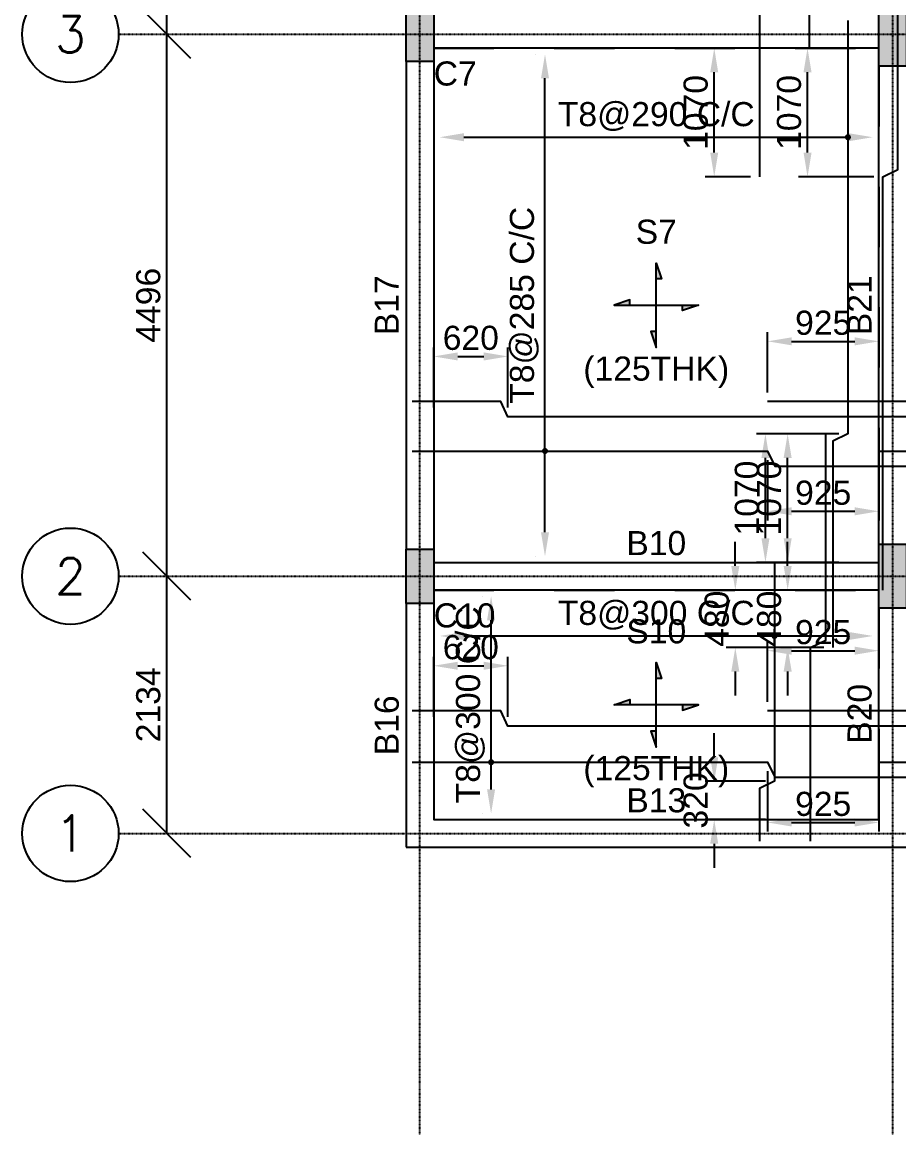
# Model space of a CAD drawing. Header units: inches. Extents: x -816171 to 9366335, y -450961 to 689132.
# Drawn here: x 6765383 to 6772658, y 257458 to 266688 of the extents above; entities that cross this region are included whole.
import ezdxf
from ezdxf.enums import TextEntityAlignment as Align

# ---------------------------------------------------------------- set-up
doc = ezdxf.new("R2010")
doc.units = ezdxf.units.IN
doc.header["$MEASUREMENT"] = 0
doc.linetypes.add('SCCenter', pattern=[1.2, 0.5, -0.3, 0.1, -0.3])
doc.linetypes.add('SCHidden', pattern=[1000, 500, -500])
for name, color, linetype in [('BarLabels', 31, 'Continuous'), ('Beam', 3, 'Continuous'), ('Beam Nos', 7, 'Continuous'), ('Column', 2, 'Continuous'), ('Column Nos', 7, 'Continuous'), ('Dimension', 31, 'Continuous'), ('Grid Line', 8, 'Continuous'), ('Plan Reinforcement', 4, 'Continuous'), ('Slab', 251, 'Continuous'), ('Slab Nos', 7, 'Continuous')]:
    doc.layers.add(name, color=color, linetype=linetype)
doc.styles.add('SC-BBS1', font='SansSerif')
doc.styles.add('SC-BBS2', font='SansSerif')
doc.styles.get("Standard").update_dxf_attribs({"font": 'txt.shx'})
doc.dimstyles.new('SCDim', dxfattribs={"dimtxt": 200, "dimasz": 200, "dimexe": 75, "dimexo": 75, "dimgap": 50, "dimtad": 1, "dimtoh": 1, "dimdec": 0, "dimzin": 0, "dimdsep": 46, "dimtxsty": 'SC-BBS2', "dimcen": 0.09, "dimclrd": 8, "dimclre": 8, "dimclrt": 31, "dimadec": 0, "dimazin": 0, "dimtfac": 1, "dimtdec": 0, "dimtix": 1, "dimtofl": 0, "dimtmove": 0, "dimatfit": 3, "dimfxl": 1, "dimtolj": 1, "dimtzin": 0, "dimarcsym": 0})
doc.dimstyles.new('SCGridlineDim', dxfattribs={"dimtxt": 200, "dimasz": 0.18, "dimexe": 75, "dimexo": 75, "dimgap": 50, "dimtad": 1, "dimtoh": 1, "dimdec": 0, "dimzin": 0, "dimdsep": 46, "dimtxsty": 'SC-BBS2', "dimtsz": 200, "dimcen": 0.09, "dimclrd": 8, "dimclre": 8, "dimclrt": 31, "dimadec": 0, "dimazin": 0, "dimtfac": 1, "dimtdec": 0, "dimtix": 1, "dimtofl": 0, "dimtmove": 0, "dimatfit": 3, "dimfxl": 1, "dimtolj": 1, "dimtzin": 0, "dimarcsym": 0})

# ---------------------------------------------------------------- blocks, each defined once
blk = doc.blocks.new('*D2587')
at = {"layer": 'DEFPOINTS', "color": 0, "transparency": 16777216}
for p in [(6771126.4, 266473), (6771501.4, 266473), (6771501.4, 265406.5)]:
    blk.add_point(p, dxfattribs=at)
at = {"layer": 'Dimension', "color": 8, "lineweight": -2, "transparency": 16777216}
for p, q in [((6771426.4, 266473), (6771051.4, 266473)), ((6771126.4, 265606.5), (6771126.4, 266273)), ((6771426.4, 265406.5), (6771051.4, 265406.5))]:
    blk.add_line(p, q, dxfattribs=at)
at = {"layer": 'Dimension', "color": 8, "transparency": 16777216}
for points in [[(6771093.1, 266273), (6771159.7, 266273), (6771126.4, 266473)], [(6771093.1, 265606.5), (6771159.7, 265606.5), (6771126.4, 265406.5)]]:
    blk.add_solid(points, dxfattribs=at)
at = {"layer": 'Dimension', "color": 31, "transparency": 16777216, "insert": (6770973.4, 265939.7), "char_height": 200, "attachment_point": 5, "rotation": 90, "style": 'SC-BBS2'}
blk.add_mtext('\\A1;1070', dxfattribs=at)
blk = doc.blocks.new('*D2526')
at = {"layer": 'DEFPOINTS', "color": 0, "transparency": 16777216}
for p in [(6771735.8, 263273.5), (6772235.8, 263273.5), (6772235.8, 262207)]:
    blk.add_point(p, dxfattribs=at)
at = {"layer": 'Dimension', "color": 8, "lineweight": -2, "transparency": 16777216}
for p, q in [((6772160.8, 263273.5), (6771660.8, 263273.5)), ((6771735.8, 262407), (6771735.8, 263073.5)), ((6772160.8, 262207), (6771660.8, 262207))]:
    blk.add_line(p, q, dxfattribs=at)
at = {"layer": 'Dimension', "color": 8, "transparency": 16777216}
for points in [[(6771702.5, 263073.5), (6771769.2, 263073.5), (6771735.8, 263273.5)], [(6771702.5, 262407), (6771769.2, 262407), (6771735.8, 262207)]]:
    blk.add_solid(points, dxfattribs=at)
at = {"layer": 'Dimension', "color": 31, "transparency": 16777216, "insert": (6771582.8, 262740.2), "char_height": 200, "attachment_point": 5, "rotation": 90, "style": 'SC-BBS2'}
blk.add_mtext('\\A1;1070', dxfattribs=at)
blk = doc.blocks.new('*D2527')
at = {"layer": 'DEFPOINTS', "color": 0, "transparency": 16777216}
for p in [(6771735.8, 261977), (6772110.8, 261977), (6772110.8, 261501)]:
    blk.add_point(p, dxfattribs=at)
at = {"layer": 'Dimension', "color": 8, "lineweight": -2, "transparency": 16777216}
for p, q in [((6771735.8, 262177), (6771735.8, 262377)), ((6772035.8, 261977), (6771660.8, 261977)), ((6772035.8, 261501), (6771660.8, 261501)), ((6771735.8, 261301), (6771735.8, 261101))]:
    blk.add_line(p, q, dxfattribs=at)
at = {"layer": 'Dimension', "color": 8, "transparency": 16777216}
for points in [[(6771702.5, 262177), (6771769.2, 262177), (6771735.8, 261977)], [(6771702.5, 261301), (6771769.2, 261301), (6771735.8, 261501)]]:
    blk.add_solid(points, dxfattribs=at)
at = {"layer": 'Dimension', "color": 31, "transparency": 16777216, "insert": (6771582.8, 261739), "char_height": 200, "attachment_point": 5, "rotation": 90, "style": 'SC-BBS2'}
blk.add_mtext('\\A1;480', dxfattribs=at)
blk = doc.blocks.new('*D2528')
at = {"layer": 'BarLabels', "color": 8, "lineweight": -2, "transparency": 16777216}
blk.add_line((6769048.4, 265734.2), (6772242.4, 265734.2), dxfattribs=at)
at = {"layer": 'BarLabels', "color": 8, "transparency": 16777216}
for points in [[(6769048.4, 265767.5), (6769048.4, 265700.9), (6768848.4, 265734.2)], [(6772242.4, 265767.5), (6772242.4, 265700.9), (6772442.4, 265734.2)]]:
    blk.add_solid(points, dxfattribs=at)
at = {"layer": 'DEFPOINTS', "color": 0, "transparency": 16777216}
for p in [(6768848.4, 265734.2), (6772442.4, 265734.2), (6772442.4, 265734.2)]:
    blk.add_point(p, dxfattribs=at)
at = {"layer": 'BarLabels', "color": 31, "transparency": 16777216, "insert": (6770645.4, 265905.7), "char_height": 200, "attachment_point": 5, "style": 'SC-BBS2'}
blk.add_mtext('\\A1;T8@290 C/C', dxfattribs=at)
blk = doc.blocks.new('*D2529')
at = {"layer": 'DEFPOINTS', "color": 0, "transparency": 16777216}
for p in [(6771900.8, 266473), (6772525.8, 266473), (6772525.8, 265406.5)]:
    blk.add_point(p, dxfattribs=at)
at = {"layer": 'Dimension', "color": 8, "lineweight": -2, "transparency": 16777216}
for p, q in [((6772450.8, 266473), (6771825.8, 266473)), ((6771900.8, 265606.5), (6771900.8, 266273)), ((6772450.8, 265406.5), (6771825.8, 265406.5))]:
    blk.add_line(p, q, dxfattribs=at)
at = {"layer": 'Dimension', "color": 8, "transparency": 16777216}
for points in [[(6771867.5, 266273), (6771934.2, 266273), (6771900.8, 266473)], [(6771867.5, 265606.5), (6771934.2, 265606.5), (6771900.8, 265406.5)]]:
    blk.add_solid(points, dxfattribs=at)
at = {"layer": 'Dimension', "color": 31, "transparency": 16777216, "insert": (6771747.8, 265939.7), "char_height": 200, "attachment_point": 5, "rotation": 90, "style": 'SC-BBS2'}
blk.add_mtext('\\A1;1070', dxfattribs=at)
blk = doc.blocks.new('*D2531')
at = {"layer": 'BarLabels', "color": 8, "lineweight": -2, "transparency": 16777216}
blk.add_line((6769048.4, 265734.2), (6772242.4, 265734.2), dxfattribs=at)
at = {"layer": 'BarLabels', "color": 8, "transparency": 16777216}
for points in [[(6769048.4, 265767.5), (6769048.4, 265700.9), (6768848.4, 265734.2)], [(6772242.4, 265767.5), (6772242.4, 265700.9), (6772442.4, 265734.2)]]:
    blk.add_solid(points, dxfattribs=at)
at = {"layer": 'DEFPOINTS', "color": 0, "transparency": 16777216}
for p in [(6768848.4, 265734.2), (6772442.4, 265734.2), (6772442.4, 265734.2)]:
    blk.add_point(p, dxfattribs=at)
at = {"layer": 'BarLabels', "color": 31, "transparency": 16777216, "insert": (6770645.4, 265905.7), "char_height": 200, "attachment_point": 5, "style": 'SC-BBS2'}
blk.add_mtext('\\A1;T8@290 C/C', dxfattribs=at)
blk = doc.blocks.new('*D2532')
at = {"layer": 'DEFPOINTS', "color": 0, "transparency": 16777216}
for p in [(6771568.9, 263130.5), (6772492.4, 263130.5), (6772492.4, 262630.5)]:
    blk.add_point(p, dxfattribs=at)
at = {"layer": 'Dimension', "color": 8, "lineweight": -2, "transparency": 16777216}
for p, q in [((6771568.9, 263055.5), (6771568.9, 262555.5)), ((6772492.4, 263055.5), (6772492.4, 262555.5)), ((6771768.9, 262630.5), (6772292.4, 262630.5))]:
    blk.add_line(p, q, dxfattribs=at)
at = {"layer": 'Dimension', "color": 8, "transparency": 16777216}
for points in [[(6771768.9, 262663.8), (6771768.9, 262597.1), (6771568.9, 262630.5)], [(6772292.4, 262663.8), (6772292.4, 262597.1), (6772492.4, 262630.5)]]:
    blk.add_solid(points, dxfattribs=at)
at = {"layer": 'Dimension', "color": 31, "transparency": 16777216, "insert": (6772030.7, 262783.5), "char_height": 200, "attachment_point": 5, "style": 'SC-BBS2'}
blk.add_mtext('\\A1;925', dxfattribs=at)
blk = doc.blocks.new('*D2534')
at = {"layer": 'BarLabels', "color": 8, "lineweight": -2, "transparency": 16777216}
for p, q in [((6769646.9, 266423), (6769646.9, 266423)), ((6769721.9, 262457), (6769721.9, 266223)), ((6769646.9, 262257), (6769646.9, 262257))]:
    blk.add_line(p, q, dxfattribs=at)
at = {"layer": 'BarLabels', "color": 8, "transparency": 16777216}
for points in [[(6769688.6, 266223), (6769755.2, 266223), (6769721.9, 266423)], [(6769688.6, 262457), (6769755.2, 262457), (6769721.9, 262257)]]:
    blk.add_solid(points, dxfattribs=at)
at = {"layer": 'DEFPOINTS', "color": 0, "transparency": 16777216}
for p in [(6769721.9, 266423), (6769721.9, 266423), (6769721.9, 262257)]:
    blk.add_point(p, dxfattribs=at)
at = {"layer": 'BarLabels', "color": 31, "transparency": 16777216, "insert": (6769550.4, 264340), "char_height": 200, "attachment_point": 5, "rotation": 90, "style": 'SC-BBS2'}
blk.add_mtext('\\A1;T8@285 C/C', dxfattribs=at)
blk = doc.blocks.new('*D2535')
at = {"layer": 'DEFPOINTS', "color": 0, "transparency": 16777216}
for p in [(6769414.1, 263915.5), (6768798.4, 263415.5), (6769414.1, 263415.5)]:
    blk.add_point(p, dxfattribs=at)
at = {"layer": 'Dimension', "color": 8, "lineweight": -2, "transparency": 16777216}
for p, q in [((6768798.4, 263490.5), (6768798.4, 263990.5)), ((6769414.1, 263490.5), (6769414.1, 263990.5)), ((6768998.4, 263915.5), (6769214.1, 263915.5))]:
    blk.add_line(p, q, dxfattribs=at)
at = {"layer": 'Dimension', "color": 8, "transparency": 16777216}
for points in [[(6768998.4, 263948.8), (6768998.4, 263882.1), (6768798.4, 263915.5)], [(6769214.1, 263948.8), (6769214.1, 263882.1), (6769414.1, 263915.5)]]:
    blk.add_solid(points, dxfattribs=at)
at = {"layer": 'Dimension', "color": 31, "transparency": 16777216, "insert": (6769106.2, 264068.6), "char_height": 200, "attachment_point": 5, "style": 'SC-BBS2'}
blk.add_mtext('\\A1;620', dxfattribs=at)
blk = doc.blocks.new('*D2536')
at = {"layer": 'BarLabels', "color": 8, "lineweight": -2, "transparency": 16777216}
for p, q in [((6769646.9, 266423), (6769646.9, 266423)), ((6769721.9, 262457), (6769721.9, 266223)), ((6769646.9, 262257), (6769646.9, 262257))]:
    blk.add_line(p, q, dxfattribs=at)
at = {"layer": 'BarLabels', "color": 8, "transparency": 16777216}
for points in [[(6769688.6, 266223), (6769755.2, 266223), (6769721.9, 266423)], [(6769688.6, 262457), (6769755.2, 262457), (6769721.9, 262257)]]:
    blk.add_solid(points, dxfattribs=at)
at = {"layer": 'DEFPOINTS', "color": 0, "transparency": 16777216}
for p in [(6769721.9, 266423), (6769721.9, 266423), (6769721.9, 262257)]:
    blk.add_point(p, dxfattribs=at)
at = {"layer": 'BarLabels', "color": 31, "transparency": 16777216, "insert": (6769550.4, 264340), "char_height": 200, "attachment_point": 5, "rotation": 90, "style": 'SC-BBS2'}
blk.add_mtext('\\A1;T8@285 C/C', dxfattribs=at)
blk = doc.blocks.new('*D2547')
at = {"layer": 'DEFPOINTS', "color": 0, "transparency": 16777216}
for p in [(6772492.4, 264040.7), (6771568.9, 263540.7), (6772492.4, 263540.7)]:
    blk.add_point(p, dxfattribs=at)
at = {"layer": 'Dimension', "color": 8, "lineweight": -2, "transparency": 16777216}
for p, q in [((6771568.9, 263615.7), (6771568.9, 264115.7)), ((6772492.4, 263615.7), (6772492.4, 264115.7)), ((6771768.9, 264040.7), (6772292.4, 264040.7))]:
    blk.add_line(p, q, dxfattribs=at)
at = {"layer": 'Dimension', "color": 8, "transparency": 16777216}
for points in [[(6771768.9, 264074.1), (6771768.9, 264007.4), (6771568.9, 264040.7)], [(6772292.4, 264074.1), (6772292.4, 264007.4), (6772492.4, 264040.7)]]:
    blk.add_solid(points, dxfattribs=at)
at = {"layer": 'Dimension', "color": 31, "transparency": 16777216, "insert": (6772030.7, 264193.7), "char_height": 200, "attachment_point": 5, "style": 'SC-BBS2'}
blk.add_mtext('\\A1;925', dxfattribs=at)
blk = doc.blocks.new('*D2481')
at = {"layer": 'DEFPOINTS', "color": 0, "transparency": 16777216}
for p in [(6771126.4, 260390.3), (6771626.4, 260390.3), (6771626.4, 260073)]:
    blk.add_point(p, dxfattribs=at)
at = {"layer": 'Dimension', "color": 8, "lineweight": -2, "transparency": 16777216}
for p, q in [((6771126.4, 260590.3), (6771126.4, 260790.3)), ((6771551.4, 260390.3), (6771051.4, 260390.3)), ((6771551.4, 260073), (6771051.4, 260073)), ((6771126.4, 259873), (6771126.4, 259673))]:
    blk.add_line(p, q, dxfattribs=at)
at = {"layer": 'Dimension', "color": 8, "transparency": 16777216}
for points in [[(6771093.1, 260590.3), (6771159.7, 260590.3), (6771126.4, 260390.3)], [(6771093.1, 259873), (6771159.7, 259873), (6771126.4, 260073)]]:
    blk.add_solid(points, dxfattribs=at)
at = {"layer": 'Dimension', "color": 31, "transparency": 16777216, "insert": (6770973.3, 260231.7), "char_height": 200, "attachment_point": 5, "rotation": 90, "style": 'SC-BBS2'}
blk.add_mtext('\\A1;320', dxfattribs=at)
blk = doc.blocks.new('*D2482')
at = {"layer": 'BarLabels', "color": 8, "lineweight": -2, "transparency": 16777216}
blk.add_line((6769048.4, 261596.2), (6772242.4, 261596.2), dxfattribs=at)
at = {"layer": 'BarLabels', "color": 8, "transparency": 16777216}
for points in [[(6769048.4, 261629.5), (6769048.4, 261562.9), (6768848.4, 261596.2)], [(6772242.4, 261629.5), (6772242.4, 261562.9), (6772442.4, 261596.2)]]:
    blk.add_solid(points, dxfattribs=at)
at = {"layer": 'DEFPOINTS', "color": 0, "transparency": 16777216}
for p in [(6768848.4, 261596.2), (6772442.4, 261596.2), (6772442.4, 261596.2)]:
    blk.add_point(p, dxfattribs=at)
at = {"layer": 'BarLabels', "color": 31, "transparency": 16777216, "insert": (6770645.4, 261767.7), "char_height": 200, "attachment_point": 5, "style": 'SC-BBS2'}
blk.add_mtext('\\A1;T8@300 C/C', dxfattribs=at)
blk = doc.blocks.new('*D2483')
at = {"layer": 'DEFPOINTS', "color": 0, "transparency": 16777216}
for p in [(6771301.4, 261977), (6771926.4, 261977), (6771926.4, 261501)]:
    blk.add_point(p, dxfattribs=at)
at = {"layer": 'Dimension', "color": 8, "lineweight": -2, "transparency": 16777216}
for p, q in [((6771301.4, 262177), (6771301.4, 262377)), ((6771851.4, 261977), (6771226.4, 261977)), ((6771851.4, 261501), (6771226.4, 261501)), ((6771301.4, 261301), (6771301.4, 261101))]:
    blk.add_line(p, q, dxfattribs=at)
at = {"layer": 'Dimension', "color": 8, "transparency": 16777216}
for points in [[(6771268.1, 262177), (6771334.7, 262177), (6771301.4, 261977)], [(6771268.1, 261301), (6771334.7, 261301), (6771301.4, 261501)]]:
    blk.add_solid(points, dxfattribs=at)
at = {"layer": 'Dimension', "color": 31, "transparency": 16777216, "insert": (6771148.4, 261739), "char_height": 200, "attachment_point": 5, "rotation": 90, "style": 'SC-BBS2'}
blk.add_mtext('\\A1;480', dxfattribs=at)
blk = doc.blocks.new('*D2484')
at = {"layer": 'DEFPOINTS', "color": 0, "transparency": 16777216}
for p in [(6771551.4, 263273.5), (6772051.4, 263273.5), (6772051.4, 262207)]:
    blk.add_point(p, dxfattribs=at)
at = {"layer": 'Dimension', "color": 8, "lineweight": -2, "transparency": 16777216}
for p, q in [((6771976.4, 263273.5), (6771476.4, 263273.5)), ((6771551.4, 262407), (6771551.4, 263073.5)), ((6771976.4, 262207), (6771476.4, 262207))]:
    blk.add_line(p, q, dxfattribs=at)
at = {"layer": 'Dimension', "color": 8, "transparency": 16777216}
for points in [[(6771518.1, 263073.5), (6771584.7, 263073.5), (6771551.4, 263273.5)], [(6771518.1, 262407), (6771584.7, 262407), (6771551.4, 262207)]]:
    blk.add_solid(points, dxfattribs=at)
at = {"layer": 'Dimension', "color": 31, "transparency": 16777216, "insert": (6771398.4, 262740.2), "char_height": 200, "attachment_point": 5, "rotation": 90, "style": 'SC-BBS2'}
blk.add_mtext('\\A1;1070', dxfattribs=at)
blk = doc.blocks.new('*D2485')
at = {"layer": 'BarLabels', "color": 8, "lineweight": -2, "transparency": 16777216}
blk.add_line((6769048.4, 261596.2), (6772242.4, 261596.2), dxfattribs=at)
at = {"layer": 'BarLabels', "color": 8, "transparency": 16777216}
for points in [[(6769048.4, 261629.5), (6769048.4, 261562.9), (6768848.4, 261596.2)], [(6772242.4, 261629.5), (6772242.4, 261562.9), (6772442.4, 261596.2)]]:
    blk.add_solid(points, dxfattribs=at)
at = {"layer": 'DEFPOINTS', "color": 0, "transparency": 16777216}
for p in [(6768848.4, 261596.2), (6772442.4, 261596.2), (6772442.4, 261596.2)]:
    blk.add_point(p, dxfattribs=at)
at = {"layer": 'BarLabels', "color": 31, "transparency": 16777216, "insert": (6770645.4, 261767.7), "char_height": 200, "attachment_point": 5, "style": 'SC-BBS2'}
blk.add_mtext('\\A1;T8@300 C/C', dxfattribs=at)
blk = doc.blocks.new('*D2486')
at = {"layer": 'DEFPOINTS', "color": 0, "transparency": 16777216}
for p in [(6771568.9, 260549), (6772492.4, 260549), (6772492.4, 260049)]:
    blk.add_point(p, dxfattribs=at)
at = {"layer": 'Dimension', "color": 8, "lineweight": -2, "transparency": 16777216}
for p, q in [((6771568.9, 260474), (6771568.9, 259974)), ((6772492.4, 260474), (6772492.4, 259974)), ((6771768.9, 260049), (6772292.4, 260049))]:
    blk.add_line(p, q, dxfattribs=at)
at = {"layer": 'Dimension', "color": 8, "transparency": 16777216}
for points in [[(6771768.9, 260082.3), (6771768.9, 260015.7), (6771568.9, 260049)], [(6772292.4, 260082.3), (6772292.4, 260015.7), (6772492.4, 260049)]]:
    blk.add_solid(points, dxfattribs=at)
at = {"layer": 'Dimension', "color": 31, "transparency": 16777216, "insert": (6772030.7, 260202), "char_height": 200, "attachment_point": 5, "style": 'SC-BBS2'}
blk.add_mtext('\\A1;925', dxfattribs=at)
blk = doc.blocks.new('*D2488')
at = {"layer": 'BarLabels', "color": 8, "lineweight": -2, "transparency": 16777216}
for p, q in [((6769199.4, 261927), (6769199.4, 261927)), ((6769274.4, 260323), (6769274.4, 261727)), ((6769199.4, 260123), (6769199.4, 260123))]:
    blk.add_line(p, q, dxfattribs=at)
at = {"layer": 'BarLabels', "color": 8, "transparency": 16777216}
for points in [[(6769241.1, 261727), (6769307.7, 261727), (6769274.4, 261927)], [(6769241.1, 260323), (6769307.7, 260323), (6769274.4, 260123)]]:
    blk.add_solid(points, dxfattribs=at)
at = {"layer": 'DEFPOINTS', "color": 0, "transparency": 16777216}
for p in [(6769274.4, 261927), (6769274.4, 261927), (6769274.4, 260123)]:
    blk.add_point(p, dxfattribs=at)
at = {"layer": 'BarLabels', "color": 31, "transparency": 16777216, "insert": (6769102.9, 261025), "char_height": 200, "attachment_point": 5, "rotation": 90, "style": 'SC-BBS2'}
blk.add_mtext('\\A1;T8@300 C/C', dxfattribs=at)
blk = doc.blocks.new('*D2489')
at = {"layer": 'DEFPOINTS', "color": 0, "transparency": 16777216}
for p in [(6769414.1, 261349), (6768798.4, 260849), (6769414.1, 260849)]:
    blk.add_point(p, dxfattribs=at)
at = {"layer": 'Dimension', "color": 8, "lineweight": -2, "transparency": 16777216}
for p, q in [((6768798.4, 260924), (6768798.4, 261424)), ((6769414.1, 260924), (6769414.1, 261424)), ((6768998.4, 261349), (6769214.1, 261349))]:
    blk.add_line(p, q, dxfattribs=at)
at = {"layer": 'Dimension', "color": 8, "transparency": 16777216}
for points in [[(6768998.4, 261382.3), (6768998.4, 261315.7), (6768798.4, 261349)], [(6769214.1, 261382.3), (6769214.1, 261315.7), (6769414.1, 261349)]]:
    blk.add_solid(points, dxfattribs=at)
at = {"layer": 'Dimension', "color": 31, "transparency": 16777216, "insert": (6769106.2, 261502.1), "char_height": 200, "attachment_point": 5, "style": 'SC-BBS2'}
blk.add_mtext('\\A1;620', dxfattribs=at)
blk = doc.blocks.new('*D2490')
at = {"layer": 'BarLabels', "color": 8, "lineweight": -2, "transparency": 16777216}
for p, q in [((6769199.4, 261927), (6769199.4, 261927)), ((6769274.4, 260323), (6769274.4, 261727)), ((6769199.4, 260123), (6769199.4, 260123))]:
    blk.add_line(p, q, dxfattribs=at)
at = {"layer": 'BarLabels', "color": 8, "transparency": 16777216}
for points in [[(6769241.1, 261727), (6769307.7, 261727), (6769274.4, 261927)], [(6769241.1, 260323), (6769307.7, 260323), (6769274.4, 260123)]]:
    blk.add_solid(points, dxfattribs=at)
at = {"layer": 'DEFPOINTS', "color": 0, "transparency": 16777216}
for p in [(6769274.4, 261927), (6769274.4, 261927), (6769274.4, 260123)]:
    blk.add_point(p, dxfattribs=at)
at = {"layer": 'BarLabels', "color": 31, "transparency": 16777216, "insert": (6769102.9, 261025), "char_height": 200, "attachment_point": 5, "rotation": 90, "style": 'SC-BBS2'}
blk.add_mtext('\\A1;T8@300 C/C', dxfattribs=at)
blk = doc.blocks.new('*D2500')
at = {"layer": 'DEFPOINTS', "color": 0, "transparency": 16777216}
for p in [(6772492.4, 261474), (6771568.9, 260974), (6772492.4, 260974)]:
    blk.add_point(p, dxfattribs=at)
at = {"layer": 'Dimension', "color": 8, "lineweight": -2, "transparency": 16777216}
for p, q in [((6771568.9, 261049), (6771568.9, 261549)), ((6772492.4, 261049), (6772492.4, 261549)), ((6771768.9, 261474), (6772292.4, 261474))]:
    blk.add_line(p, q, dxfattribs=at)
at = {"layer": 'Dimension', "color": 8, "transparency": 16777216}
for points in [[(6771768.9, 261507.3), (6771768.9, 261440.7), (6771568.9, 261474)], [(6772292.4, 261507.3), (6772292.4, 261440.7), (6772492.4, 261474)]]:
    blk.add_solid(points, dxfattribs=at)
at = {"layer": 'Dimension', "color": 31, "transparency": 16777216, "insert": (6772030.7, 261627), "char_height": 200, "attachment_point": 5, "style": 'SC-BBS2'}
blk.add_mtext('\\A1;925', dxfattribs=at)
blk = doc.blocks.new('*D2554')
at = {"layer": 'DEFPOINTS', "color": 0, "transparency": 16777216}
for p in [(6766583.4, 262092), (6766583.4, 262092), (6766583.4, 259958)]:
    blk.add_point(p, dxfattribs=at)
at = {"layer": 'Grid Line', "color": 8, "lineweight": -2, "transparency": 16777216}
for p, q in [((6766783.4, 261892), (6766383.4, 262292)), ((6766583.4, 259958), (6766583.4, 262092)), ((6766783.4, 259758), (6766383.4, 260158))]:
    blk.add_line(p, q, dxfattribs=at)
at = {"layer": 'Grid Line', "color": 31, "transparency": 16777216, "insert": (6766430.3, 261025), "char_height": 200, "attachment_point": 5, "rotation": 90, "style": 'SC-BBS2'}
blk.add_mtext('\\A1;2134', dxfattribs=at)
blk = doc.blocks.new('*D2555')
at = {"layer": 'DEFPOINTS', "color": 0, "transparency": 16777216}
for p in [(6766583.4, 266588), (6766583.4, 266588), (6766583.4, 262092)]:
    blk.add_point(p, dxfattribs=at)
at = {"layer": 'Grid Line', "color": 8, "lineweight": -2, "transparency": 16777216}
for p, q in [((6766783.4, 266388), (6766383.4, 266788)), ((6766583.4, 262092), (6766583.4, 266588)), ((6766783.4, 261892), (6766383.4, 262292))]:
    blk.add_line(p, q, dxfattribs=at)
at = {"layer": 'Grid Line', "color": 31, "transparency": 16777216, "insert": (6766430.3, 264340), "char_height": 200, "attachment_point": 5, "rotation": 90, "style": 'SC-BBS2'}
blk.add_mtext('\\A1;4496', dxfattribs=at)
blk = doc.blocks.new('*D2556')
at = {"layer": 'DEFPOINTS', "color": 0, "transparency": 16777216}
for p in [(6766583.4, 271655), (6766583.4, 271655), (6766583.4, 266588)]:
    blk.add_point(p, dxfattribs=at)
at = {"layer": 'Grid Line', "color": 8, "lineweight": -2, "transparency": 16777216}
for p, q in [((6766783.4, 271455), (6766383.4, 271855)), ((6766583.4, 266588), (6766583.4, 271655)), ((6766783.4, 266388), (6766383.4, 266788))]:
    blk.add_line(p, q, dxfattribs=at)
at = {"layer": 'Grid Line', "color": 31, "transparency": 16777216, "insert": (6766430.3, 269121.5), "char_height": 200, "attachment_point": 5, "rotation": 90, "style": 'SC-BBS2'}
blk.add_mtext('\\A1;5067', dxfattribs=at)

msp = doc.modelspace()

# ---------------------------------------------------------------- hatches: boundary and pattern name
at = {"layer": 'Column'}
for points in [[(6772722.41552, 266322.98594), (6772492.41552, 266322.98594), (6772492.41552, 266852.98594), (6772722.41552, 266852.98594)], [(6768798.41552, 266362.98594), (6768568.41552, 266362.98594), (6768568.41552, 266812.98594), (6768798.41552, 266812.98594)], [(6772722.41552, 261826.98594), (6772492.41552, 261826.98594), (6772492.41552, 262356.98594), (6772722.41552, 262356.98594)], [(6768798.41552, 261866.98594), (6768568.41552, 261866.98594), (6768568.41552, 262316.98594), (6768798.41552, 262316.98594)]]:
    msp.add_hatch(color=256, dxfattribs=at).paths.add_polyline_path(points, flags=0)
at = {"layer": 'Slab Nos'}
for points in [[(6770645.41552, 264689.98594), (6770689.16552, 264558.73594), (6770645.41552, 264558.73594)], [(6770426.66552, 264339.98594), (6770426.66552, 264383.73594), (6770295.41552, 264339.98594)], [(6770995.41552, 264339.98594), (6770864.16552, 264296.23594), (6770864.16552, 264339.98594)], [(6770645.41552, 264121.23594), (6770601.66552, 264121.23594), (6770645.41552, 263989.98594)], [(6770645.4262, 261374.98594), (6770689.1722, 261243.73461), (6770645.4222, 261243.73594)], [(6770295.41552, 261024.99662), (6770426.66686, 261068.74262), (6770426.66552, 261024.99262)], [(6770864.16552, 261024.97927), (6770864.16419, 260981.22927), (6770995.41552, 261024.97526)], [(6770645.40884, 260806.23594), (6770601.65884, 260806.23728), (6770645.40484, 260674.98594)]]:
    msp.add_hatch(color=256, dxfattribs=at).paths.add_polyline_path(points, flags=0)

# ---------------------------------------------------------------- linework, layer by layer
at = {"layer": 'BarLabels', "color": 8, "const_width": 25}
for points in [[(6772223.34412, 265734.19594, 1), (6772248.34412, 265734.19594, 1)], [(6772223.34412, 265734.19594, 1), (6772248.34412, 265734.19594, 1)], [(6769709.40552, 263130.47844, 1), (6769734.40552, 263130.47844, 1)], [(6769709.40552, 263130.47844, 1), (6769734.40552, 263130.47844, 1)], [(6771613.91552, 261596.18594, 1), (6771638.91552, 261596.18594, 1)], [(6771613.91552, 261596.18594, 1), (6771638.91552, 261596.18594, 1)], [(6769261.91552, 260548.98594, 1), (6769286.91552, 260548.98594, 1)], [(6769261.91552, 260548.98594, 1), (6769286.91552, 260548.98594, 1)]]:
    msp.add_lwpolyline(points, format="xyb", close=True, dxfattribs=at)
at = {"layer": 'Beam', "linetype": 'SCHidden'}
for p, q in [((6768798.41552, 266472.98594), (6772492.41552, 266472.98594)), ((6768798.41552, 266362.98594), (6768798.41552, 262316.98594)), ((6772492.41552, 266322.98594), (6772492.41552, 262356.98594)), ((6768798.41552, 262206.98594), (6772492.41552, 262206.98594)), ((6768798.41552, 261976.98594), (6772492.41552, 261976.98594)), ((6768798.41552, 261866.98594), (6768798.41552, 260072.98594)), ((6772492.41552, 261826.98594), (6772492.41552, 260072.98594)), ((6768798.41552, 260072.98594), (6772492.41552, 260072.98594))]:
    msp.add_line(p, q, dxfattribs=at)
at = {"layer": 'Beam'}
for p, q in [((6768568.41552, 266362.98594), (6768568.41552, 262316.98594)), ((6768568.41552, 261866.98594), (6768568.41552, 259842.98594)), ((6768568.41552, 259842.98594), (6772722.41552, 259842.98594))]:
    msp.add_line(p, q, dxfattribs=at)
at = {"layer": 'Column'}
for points in [[(6772722.41552, 266322.98594), (6772492.41552, 266322.98594), (6772492.41552, 266852.98594), (6772722.41552, 266852.98594)], [(6768798.41552, 266362.98594), (6768568.41552, 266362.98594), (6768568.41552, 266812.98594), (6768798.41552, 266812.98594)], [(6772722.41552, 261826.98594), (6772492.41552, 261826.98594), (6772492.41552, 262356.98594), (6772722.41552, 262356.98594)], [(6768798.41552, 261866.98594), (6768568.41552, 261866.98594), (6768568.41552, 262316.98594), (6768798.41552, 262316.98594)]]:
    msp.add_lwpolyline(points, close=True, dxfattribs=at)
at = {"layer": 'Grid Line', "linetype": 'SCCenter'}
for p, q in [((6768683.41552, 257457.98594), (6768683.41552, 279145.98594)), ((6772607.41552, 257457.98594), (6772607.41552, 279145.98594)), ((6766183.41552, 266587.98594), (6780404.41552, 266587.98594)), ((6766183.41552, 262091.98594), (6780404.41552, 262091.98594)), ((6766183.41552, 259957.98594), (6780404.41552, 259957.98594))]:
    msp.add_line(p, q, dxfattribs=at)
at = {"layer": 'Grid Line'}
for centre in [(6765783.41552, 266587.98594), (6765783.41552, 262091.98594), (6765783.41552, 259957.98594)]:
    msp.add_circle(centre, 400, dxfattribs=at)
at = {"layer": 'Plan Reinforcement'}
for points in [[(6771916.41552, 266472.98594), (6771916.41552, 270330.73594), (6772041.41552, 270390.73594), (6772041.41552, 272960.23594)], [(6771626.41552, 271769.98594), (6771626.41552, 267912.23594), (6771501.41552, 267852.23594), (6771501.41552, 265406.48594)], [(6772525.84412, 261976.98594), (6772525.84412, 265406.48594), (6772650.84412, 265466.48594), (6772650.84412, 267912.23594)], [(6772235.84412, 266702.98594), (6772235.84412, 263273.48594), (6772110.84412, 263213.48594), (6772110.84412, 261500.98594)], [(6772722.41552, 263415.47844), (6769414.08219, 263415.47844), (6769354.08219, 263540.47844), (6768618.41552, 263540.47844)], [(6776647.41552, 263415.72844), (6773646.16552, 263415.72844), (6773586.16552, 263540.72844), (6771568.91552, 263540.72844)], [(6771926.41552, 259892.98594), (6771926.41552, 261500.98594), (6772051.41552, 261560.98594), (6772051.41552, 263273.48594)], [(6768618.41552, 263130.47844), (6771568.91552, 263130.47844), (6771628.91552, 263005.47844), (6773646.16552, 263005.47844)], [(6772492.41552, 263130.72844), (6775493.66552, 263130.72844), (6775553.66552, 263005.72844), (6776932.91552, 263005.72844)], [(6771626.41552, 262206.98594), (6771626.41552, 260390.31928), (6771501.41552, 260330.31928), (6771501.41552, 259892.98594)], [(6772722.41552, 260848.98594), (6769414.08219, 260848.98594), (6769354.08219, 260973.98594), (6768618.41552, 260973.98594)], [(6776647.41552, 260848.98594), (6773646.16552, 260848.98594), (6773586.16552, 260973.98594), (6771568.91552, 260973.98594)], [(6768618.41552, 260548.98594), (6771568.91552, 260548.98594), (6771628.91552, 260423.98594), (6773646.16552, 260423.98594)], [(6772492.41552, 260548.98594), (6775493.66552, 260548.98594), (6775553.66552, 260423.98594), (6776932.91552, 260423.98594)]]:
    msp.add_lwpolyline(points, dxfattribs=at)
at = {"layer": 'Slab'}
for points in [[(6772492.41552, 262206.98594), (6772492.41552, 262356.98594), (6772492.41552, 266322.98594), (6772492.41552, 266472.98594), (6768798.41552, 266472.98594), (6768798.41552, 266362.98594), (6768798.41552, 262316.98594), (6768798.41552, 262206.98594)], [(6772492.41552, 260072.98594), (6772492.41552, 261826.98594), (6772492.41552, 261976.98594), (6768798.41552, 261976.98594), (6768798.41552, 261866.98594), (6768798.41552, 260072.98594)]]:
    msp.add_lwpolyline(points, close=True, dxfattribs=at)
at = {"layer": 'Slab Nos'}
for points in [[(6770645.41552, 264121.23594), (6770601.66552, 264121.23594), (6770645.41552, 263989.98594), (6770645.41552, 264689.98594), (6770689.16552, 264558.73594), (6770645.41552, 264558.73594)], [(6770426.66552, 264339.98594), (6770426.66552, 264383.73594), (6770295.41552, 264339.98594), (6770995.41552, 264339.98594), (6770864.16552, 264296.23594), (6770864.16552, 264339.98594)], [(6770645.40884, 260806.23594), (6770601.65884, 260806.23728), (6770645.40484, 260674.98594), (6770645.4262, 261374.98594), (6770689.1722, 261243.73461), (6770645.4222, 261243.73594)], [(6770864.16552, 261024.97927), (6770864.16419, 260981.22927), (6770995.41552, 261024.97526), (6770295.41552, 261024.99662), (6770426.66686, 261068.74262), (6770426.66552, 261024.99262)]]:
    msp.add_lwpolyline(points, dxfattribs=at)

# ---------------------------------------------------------------- texts
at = {"layer": 'Beam Nos', "style": 'SC-BBS1'}
for s, p in [('B17', (6768568.41552, 264339.98594)), ('B21', (6772492.41552, 264339.98594)), ('B20', (6772492.41552, 260949.98594)), ('B16', (6768568.41552, 260854.98594))]:
    msp.add_text(s, height=200, rotation=90, dxfattribs=at).set_placement(p, align=Align.BOTTOM_CENTER)
for s, p in [('B10', (6770645.41552, 262206.98594)), ('B13', (6770645.41552, 260072.98594))]:
    msp.add_text(s, height=200, dxfattribs=at).set_placement(p, align=Align.BOTTOM_CENTER)
at = {"layer": 'Column Nos', "style": 'SC-BBS2'}
for s, p in [('C7', (6768798.41552, 266362.98594)), ('C10', (6768798.41552, 261866.98594))]:
    msp.add_text(s, height=200, dxfattribs=at).set_placement(p, align=Align.TOP_LEFT)
at = {"layer": 'Grid Line'}
for s, p in [('3', (6765783.41552, 266587.98594)), ('2', (6765783.41552, 262091.98594)), ('1', (6765783.41552, 259957.98594))]:
    msp.add_text(s, height=300, dxfattribs=at).set_placement(p, align=Align.MIDDLE)
at = {"layer": 'Slab Nos', "style": 'SC-BBS2'}
for s, p in [('S7', (6770645.41552, 264789.98594)), ('S10', (6770645.41552, 261474.98594))]:
    msp.add_text(s, height=200, dxfattribs=at).set_placement(p, align=Align.BOTTOM_CENTER)
for p in [(6770645.41552, 263789.98594), (6770645.41552, 260474.98594)]:
    msp.add_text('(125THK)', height=200, dxfattribs=at).set_placement(p, align=Align.MIDDLE)

# ---------------------------------------------------------------- dimensions: what is measured, and where the dimension line sits
at = {"layer": 'BarLabels'}
for base, p1, p2, angle, text, picture, middle in [((6769721.90552, 266422.98594), (6769721.90552, 262256.98594), (6769721.90552, 266422.98594), 90, 'T8@285 C/C', '*D2534', (6769721.90552, 264339.98594)), ((6769721.90552, 266422.98594), (6769721.90552, 262256.98594), (6769721.90552, 266422.98594), 90, 'T8@285 C/C', '*D2536', (6769721.90552, 264339.98594)), ((6772442.41552, 265734.19594), (6768848.41552, 265734.19594), (6772442.41552, 265734.19594), 0, 'T8@290 C/C', '*D2528', (6770645.41552, 265734.19594)), ((6772442.41552, 265734.19594), (6768848.41552, 265734.19594), (6772442.41552, 265734.19594), 0, 'T8@290 C/C', '*D2531', (6770645.41552, 265734.19594)), ((6772442.41552, 261596.18594), (6768848.41552, 261596.18594), (6772442.41552, 261596.18594), 0, 'T8@300 C/C', '*D2482', (6770645.41552, 261596.18594)), ((6772442.41552, 261596.18594), (6768848.41552, 261596.18594), (6772442.41552, 261596.18594), 0, 'T8@300 C/C', '*D2485', (6770645.41552, 261596.18594)), ((6769274.41552, 261926.98594), (6769274.41552, 260122.98594), (6769274.41552, 261926.98594), 90, 'T8@300 C/C', '*D2488', (6769274.41552, 261024.98594)), ((6769274.41552, 261926.98594), (6769274.41552, 260122.98594), (6769274.41552, 261926.98594), 90, 'T8@300 C/C', '*D2490', (6769274.41552, 261024.98594))]:
    dim = msp.add_linear_dim(base=base, p1=p1, p2=p2, angle=angle, text=text, dimstyle='SCDim', override={"dimjust": 0}, dxfattribs=at)
    dim.commit()
    dim.dimension.update_dxf_attribs({"geometry": picture, "text_midpoint": middle, "dimtype": 161})
at = {"layer": 'Dimension'}
for base, p1, p2, angle, text, picture, middle in [((6771126.41552, 266472.98594), (6771501.41552, 265406.48594), (6771501.41552, 266472.98594), 90, '1070', '*D2587', (6771126.41552, 265939.73594)), ((6771900.84412, 266472.98594), (6772525.84412, 265406.48594), (6772525.84412, 266472.98594), 90, '1070', '*D2529', (6771900.84412, 265939.73594)), ((6772492.41552, 264040.72844), (6771568.91552, 263540.72844), (6772492.41552, 263540.72844), 0, '925', '*D2547', (6772030.66552, 264040.72844)), ((6769414.08222, 263915.47844), (6768798.41552, 263415.47844), (6769414.08222, 263415.47844), 0, '620', '*D2535', (6769106.24885, 263915.47844)), ((6771551.41552, 263273.48594), (6772051.41552, 262206.98594), (6772051.41552, 263273.48594), 90, '1070', '*D2484', (6771551.41552, 262740.23594)), ((6771735.84412, 263273.48594), (6772235.84412, 262206.98594), (6772235.84412, 263273.48594), 90, '1070', '*D2526', (6771735.84412, 262740.23594)), ((6772492.41552, 262630.47844), (6771568.91552, 263130.47844), (6772492.41552, 263130.47844), 0, '925', '*D2532', (6772030.66552, 262630.47844)), ((6771301.41552, 261976.98594), (6771926.41552, 261500.98594), (6771926.41552, 261976.98594), 90, '480', '*D2483', (6771301.41552, 261738.98594)), ((6771735.84412, 261976.98594), (6772110.84412, 261500.98594), (6772110.84412, 261976.98594), 90, '480', '*D2527', (6771735.84412, 261738.98594)), ((6772492.41552, 261473.98594), (6771568.91552, 260973.98594), (6772492.41552, 260973.98594), 0, '925', '*D2500', (6772030.66552, 261473.98594)), ((6769414.08222, 261348.98594), (6768798.41552, 260848.98594), (6769414.08222, 260848.98594), 0, '620', '*D2489', (6769106.24885, 261348.98594)), ((6771126.41552, 260390.31924), (6771626.41552, 260072.98594), (6771626.41552, 260390.31924), 90, '320', '*D2481', (6771126.41552, 260231.65259)), ((6772492.41552, 260048.98594), (6771568.91552, 260548.98594), (6772492.41552, 260548.98594), 0, '925', '*D2486', (6772030.66552, 260048.98594))]:
    dim = msp.add_linear_dim(base=base, p1=p1, p2=p2, angle=angle, text=text, dimstyle='SCDim', override={"dimjust": 0}, dxfattribs=at)
    dim.commit()
    dim.dimension.update_dxf_attribs({"geometry": picture, "text_midpoint": middle, "dimtype": 161})
at = {"layer": 'Grid Line'}
for p1, p2, text, picture, middle in [((6766583.41552, 266587.98594), (6766583.41552, 271654.98594), '5067', '*D2556', (6766430.26051, 269121.48594)), ((6766583.41552, 262091.98594), (6766583.41552, 266587.98594), '4496', '*D2555', (6766430.26051, 264339.98594)), ((6766583.41552, 259957.98594), (6766583.41552, 262091.98594), '2134', '*D2554', (6766430.26051, 261024.98594))]:
    dim = msp.add_aligned_dim(p1=p1, p2=p2, distance=0, text=text, dimstyle='SCGridlineDim', dxfattribs=at)
    dim.commit()
    dim.dimension.update_dxf_attribs({"geometry": picture, "text_midpoint": middle})

doc.saveas('drawing.dxf')
